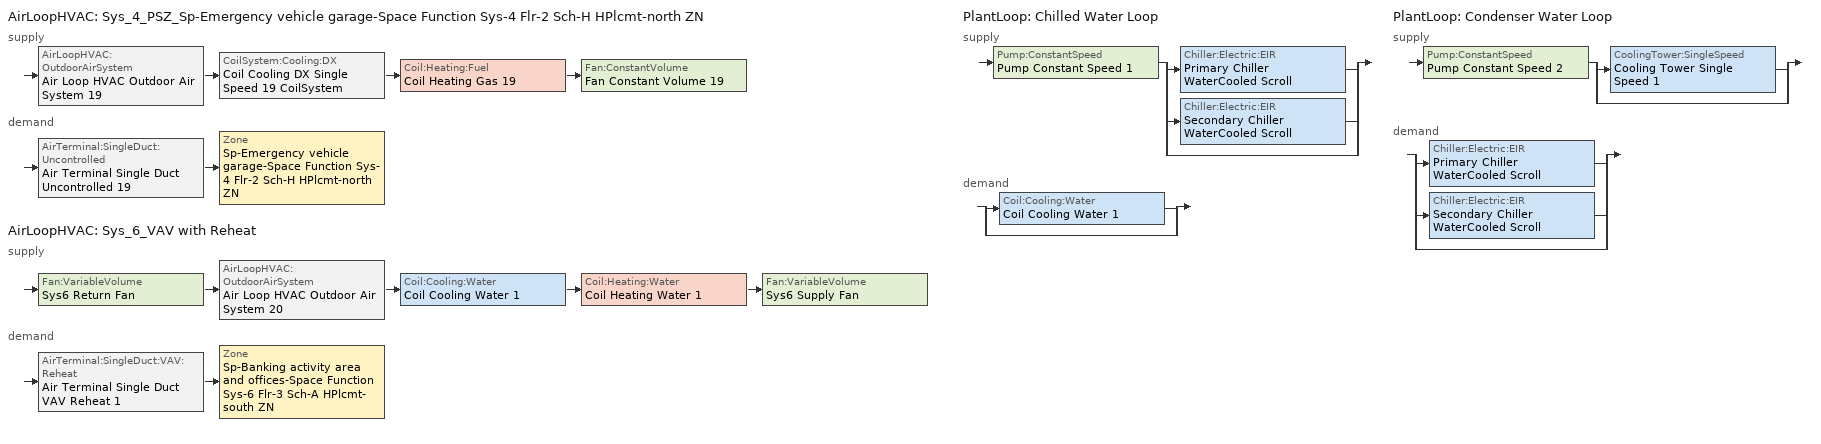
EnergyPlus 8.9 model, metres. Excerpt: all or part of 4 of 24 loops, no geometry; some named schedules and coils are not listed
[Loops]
AirLoopHVAC 'Sys_4_PSZ_Sp-Emergency vehicle garage-Space Function Sys-4 Flr-2 Sch-H HPlcmt-north ZN'
 supply: AirLoopHVAC:OutdoorAirSystem 'Air Loop HVAC Outdoor Air System 19' > CoilSystem:Cooling:DX 'Coil Cooling DX Single Speed 19 CoilSystem' > Coil:Heating:Fuel 'Coil Heating Gas 19' > Fan:ConstantVolume 'Fan Constant Volume 19'
 demand: AirTerminal:SingleDuct:Uncontrolled 'Air Terminal Single Duct Uncontrolled 19' > Zone 'Sp-Emergency vehicle garage-Space Function Sys-4 Flr-2 Sch-H HPlcmt-north ZN'
AirLoopHVAC 'Sys_6_VAV with Reheat'
 supply: Fan:VariableVolume 'Sys6 Return Fan' > AirLoopHVAC:OutdoorAirSystem 'Air Loop HVAC Outdoor Air System 20' > Coil:Cooling:Water 'Coil Cooling Water 1' > Coil:Heating:Water 'Coil Heating Water 1' > Fan:VariableVolume 'Sys6 Supply Fan'
 demand: AirTerminal:SingleDuct:VAV:Reheat 'Air Terminal Single Duct VAV Reheat 1' > Zone 'Sp-Banking activity area and offices-Space Function Sys-6 Flr-3 Sch-A HPlcmt-south ZN'
PlantLoop 'Chilled Water Loop'
 supply: Pump:ConstantSpeed 'Pump Constant Speed 1' > split
  | Chiller:Electric:EIR 'Primary Chiller WaterCooled Scroll'
  | Chiller:Electric:EIR 'Secondary Chiller WaterCooled Scroll'
  | bypass
 demand: split
  | Coil:Cooling:Water 'Coil Cooling Water 1'
  | bypass
PlantLoop 'Condenser Water Loop'
 supply: Pump:ConstantSpeed 'Pump Constant Speed 2' > split
  | CoolingTower:SingleSpeed 'Cooling Tower Single Speed 1'
  | bypass
 demand: split
  | Chiller:Electric:EIR 'Primary Chiller WaterCooled Scroll'
  | Chiller:Electric:EIR 'Secondary Chiller WaterCooled Scroll'
  | bypass
[ZoneControl:Thermostat] Control Object Type 1=ThermostatSetpoint:DualSetpoint
Name | Zone or ZoneList | Control Type Schedule | Control Name 1
Sp-Banking activity area and offices-Space Function Sys-6 Flr-3 Sch-A HPlcmt-south ZN Thermostat | Sp-Banking activity area and offices-Space Function Sys-6 Flr-3 Sch-A HPlcmt-south ZN | Sp-Banking activity area and offices-Space Function Sys-6 Flr-3 Sch-A HPlcmt-south ZN Thermostat Schedule | Space Function Banking activity area and offices Thermostat 2
Sp-Emergency vehicle garage-Space Function Sys-4 Flr-2 Sch-H HPlcmt-north ZN Thermostat | Sp-Emergency vehicle garage-Space Function Sys-4 Flr-2 Sch-H HPlcmt-north ZN | Sp-Emergency vehicle garage-Space Function Sys-4 Flr-2 Sch-H HPlcmt-north ZN Thermostat Schedule | Space Function Emergency vehicle garage Thermostat 2
[ThermostatSetpoint:DualSetpoint]
Name | Heating Setpoint Temperature Schedule | Cooling Setpoint Temperature Schedule
Space Function Banking activity area and offices Thermostat 2 | NECB-A-Thermostat Setpoint-Heating | NECB-A-Thermostat Setpoint-Cooling
Space Function Emergency vehicle garage Thermostat 2 | NECB-H-Thermostat Setpoint-Heating | NECB-H-Thermostat Setpoint-Cooling
[AirTerminal:SingleDuct:Uncontrolled]
Air Terminal Single Duct Uncontrolled 19: Availability Schedule=Always On Discrete; Maximum Air Flow Rate {m3/s}=AutoSize
[Zone equipment]
Sp-Banking activity area and offices-Space Function Sys-6 Flr-3 Sch-A HPlcmt-south ZN: Air Terminal Single Duct VAV Reheat 1, Zone HVAC Baseboard Convective Water 20
Sp-Emergency vehicle garage-Space Function Sys-4 Flr-2 Sch-H HPlcmt-north ZN: Air Terminal Single Duct Uncontrolled 19, Zone HVAC Baseboard Convective Water 19
[Sizing:Zone] Zone Cooling Design Supply Air Temperature Input Method=SupplyAirTemperature; Zone Cooling Design Supply Air Temperature {C}=13; Zone Cooling Design Supply Air Temperature Difference {deltaC}=11.11; Zone Heating Design Supply Air Temperature Input Method=SupplyAirTemperature; Zone Heating Design Supply Air Temperature {C}=43; Zone Heating Design Supply Air Temperature Difference {deltaC}=11.11; Zone Cooling Design Supply Air Humidity Ratio {kgWater/kgDryAir}=0.0085; Zone Heating Design Supply Air Humidity Ratio {kgWater/kgDryAir}=0.008; Zone Heating Sizing Factor=1.3; Zone Cooling Sizing Factor=1.1; Cooling Design Air Flow Method=DesignDay; Cooling Design Air Flow Rate {m3/s}=0; Cooling Minimum Air Flow per Zone Floor Area {m3/s-m2}=0.000762; Cooling Minimum Air Flow {m3/s}=0; Cooling Minimum Air Flow Fraction=0; Heating Design Air Flow Method=DesignDay; Heating Design Air Flow Rate {m3/s}=0; Heating Maximum Air Flow per Zone Floor Area {m3/s-m2}=0.002032; Heating Maximum Air Flow {m3/s}=0.141576; Heating Maximum Air Flow Fraction=0.3; Account for Dedicated Outdoor Air System=No
Name | Design Specification Outdoor Air Object | Design Specification Zone Air Distribution Object
Sp-Banking activity area and offices-Space Function Sys-6 Flr-3 Sch-A HPlcmt-south ZN | Space Function Banking activity area and offices Ventilation | Sp-Banking activity area and offices-Space Function Sys-6 Flr-3 Sch-A HPlcmt-south ZN Design Spec Zone Air Dist
Sp-Emergency vehicle garage-Space Function Sys-4 Flr-2 Sch-H HPlcmt-north ZN | Space Function Emergency vehicle garage Ventilation | Sp-Emergency vehicle garage-Space Function Sys-4 Flr-2 Sch-H HPlcmt-north ZN Design Spec Zone Air Dist
[DesignSpecification:ZoneAirDistribution] Zone Air Distribution Effectiveness in Cooling Mode=1; Zone Air Distribution Effectiveness in Heating Mode=1
Sp-Banking activity area and offices-Space Function Sys-6 Flr-3 Sch-A HPlcmt-south ZN Design Spec Zone Air Dist; Sp-Emergency vehicle garage-Space Function Sys-4 Flr-2 Sch-H HPlcmt-north ZN Design Spec Zone Air Dist
[Controller:MechanicalVentilation] Availability Schedule=Always On Discrete; Demand Controlled Ventilation=No; System Outdoor Air Method=ZoneSum
Name | Zone Name 1 | Design Specification Outdoor Air Object Name 1 | Design Specification Zone Air Distribution Object Name 1
Controller Mechanical Ventilation 20 | Sp-Banking activity area and offices-Space Function Sys-6 Flr-3 Sch-A HPlcmt-south ZN | Space Function Banking activity area and offices Ventilation | Sp-Banking activity area and offices-Space Function Sys-6 Flr-3 Sch-A HPlcmt-south ZN Design Spec Zone Air Dist
Controller Mechanical Ventilation 19 | Sp-Emergency vehicle garage-Space Function Sys-4 Flr-2 Sch-H HPlcmt-north ZN | Space Function Emergency vehicle garage Ventilation | Sp-Emergency vehicle garage-Space Function Sys-4 Flr-2 Sch-H HPlcmt-north ZN Design Spec Zone Air Dist
[DesignSpecification:OutdoorAir] Outdoor Air Method=Sum; Outdoor Air Flow per Person {m3/s-person}=0; Outdoor Air Flow per Zone {m3/s}=0; Outdoor Air Flow Air Changes per Hour {1/hr}=0
Name | Outdoor Air Flow per Zone Floor Area {m3/s-m2}
Space Function Banking activity area and offices Ventilation | 0.00087884
Space Function Emergency vehicle garage Ventilation | 0.00381
[AirTerminal:SingleDuct:VAV:Reheat]
Air Terminal Single Duct VAV Reheat 1: Availability Schedule=Always On Discrete; Maximum Air Flow Rate {m3/s}=Autosize; Zone Minimum Air Flow Input Method=Constant; Constant Minimum Air Flow Fraction=0.3; Fixed Minimum Air Flow Rate {m3/s}=3.75; Reheat Coil=Coil Heating Water 2; Maximum Hot Water or Steam Flow Rate {m3/s}=Autosize; Minimum Hot Water or Steam Flow Rate {m3/s}=0; Convergence Tolerance=0.001; Damper Heating Action=Normal; Maximum Flow per Zone Floor Area During Reheat {m3/s-m2}=Autocalculate; Maximum Flow Fraction During Reheat=Autocalculate; Maximum Reheat Air Temperature {C}=43
[Coil:Heating:Water]
Coil Heating Water 1: Availability Schedule=Always On Discrete; U-Factor Times Area Value {W/K}=Autosize; Maximum Water Flow Rate {m3/s}=Autosize; Performance Input Method=UFactorTimesAreaAndDesignWaterFlowRate; Rated Capacity {W}=Autosize; Rated Inlet Water Temperature {C}=82.2; Rated Inlet Air Temperature {C}=16.6; Rated Outlet Water Temperature {C}=71.1; Rated Outlet Air Temperature {C}=32.2; Rated Ratio for Air and Water Convection=0.5
[AirLoopHVAC] Design Supply Air Flow Rate {m3/s}=AutoSize
Sys_4_PSZ_Sp-Emergency vehicle garage-Space Function Sys-4 Flr-2 Sch-H HPlcmt-north ZN; Sys_6_VAV with Reheat
[Sizing:System] Type of Load to Size On=Sensible; Design Outdoor Air Flow Rate {m3/s}=Autosize; Preheat Design Temperature {C}=7; Preheat Design Humidity Ratio {kgWater/kgDryAir}=0.008; Precool Design Humidity Ratio {kgWater/kgDryAir}=0.008; Central Cooling Design Supply Air Temperature {C}=13; Type of Zone Sum to Use=NonCoincident; 100% Outdoor Air in Cooling=No; 100% Outdoor Air in Heating=No; Central Cooling Design Supply Air Humidity Ratio {kgWater/kgDryAir}=0.0085; Central Heating Design Supply Air Humidity Ratio {kgWater/kgDryAir}=0.008; Cooling Supply Air Flow Rate Method=DesignDay; Cooling Supply Air Flow Rate {m3/s}=0; Cooling Supply Air Flow Rate Per Floor Area {m3/s-m2}=0.00996765; Cooling Fraction of Autosized Cooling Supply Air Flow Rate=1; Cooling Supply Air Flow Rate Per Unit Cooling Capacity {m3/s-W}=3.94755e-05; Heating Supply Air Flow Rate Method=DesignDay; Heating Supply Air Flow Rate {m3/s}=0; Heating Supply Air Flow Rate Per Floor Area {m3/s-m2}=0.00996765; Heating Fraction of Autosized Heating Supply Air Flow Rate=1; Heating Fraction of Autosized Cooling Supply Air Flow Rate=1; Heating Supply Air Flow Rate Per Unit Heating Capacity {m3/s-W}=3.15882e-05; System Outdoor Air Method=ZoneSum; Zone Maximum Outdoor Air Fraction=1; Cooling Design Capacity Method=CoolingDesignCapacity; Cooling Design Capacity {W}=Autosize; Cooling Design Capacity Per Floor Area {W/m2}=234.7; Fraction of Autosized Cooling Design Capacity=1; Heating Design Capacity Method=HeatingDesignCapacity; Heating Design Capacity {W}=Autosize; Heating Design Capacity Per Floor Area {W/m2}=157; Fraction of Autosized Heating Design Capacity=1; Central Cooling Capacity Control Method=OnOff
Name | Central Heating Maximum System Air Flow Ratio | Precool Design Temperature {C} | Central Heating Design Supply Air Temperature {C}
Sys_4_PSZ_Sp-Emergency vehicle garage-Space Function Sys-4 Flr-2 Sch-H HPlcmt-north ZN | 1 | 13 | 43
Sys_6_VAV with Reheat | 0.3 | 12.8 | 13.1
[Controller:OutdoorAir] Minimum Outdoor Air Flow Rate {m3/s}=Autosize; Maximum Outdoor Air Flow Rate {m3/s}=Autosize; Economizer Control Type=NoEconomizer; Economizer Control Action Type=ModulateFlow; Economizer Maximum Limit Dry-Bulb Temperature {C}=28; Economizer Maximum Limit Enthalpy {J/kg}=64000; Economizer Minimum Limit Dry-Bulb Temperature {C}=-100; Lockout Type=NoLockout; Minimum Limit Type=FixedMinimum; High Humidity Control=No; Control High Indoor Humidity Based on Outdoor Humidity Ratio=Yes; Heat Recovery Bypass Control Type=BypassWhenWithinEconomizerLimits
Name | Mechanical Ventilation Controller
Controller Outdoor Air 19 | Controller Mechanical Ventilation 19
Controller Outdoor Air 20 | Controller Mechanical Ventilation 20
[SetpointManager:MixedAir] Control Variable=Temperature
Node 276 OS Default SPM; Node 275 OS Default SPM; Node 274 OS Default SPM; Node 320 OS Default SPM; Node 319 OS Default SPM; Node 318 OS Default SPM; Node 317 OS Default SPM
[CoilSystem:Cooling:DX]
Coil Cooling DX Single Speed 19 CoilSystem: Availability Schedule=Always On Discrete; Cooling Coil=Coil Cooling DX Single Speed 19
[Coil:Cooling:DX:SingleSpeed]
Coil Cooling DX Single Speed 19: Availability Schedule=Always On Discrete; Gross Rated Total Cooling Capacity {W}=Autosize; Gross Rated Sensible Heat Ratio=Autosize; Gross Rated Cooling COP {W/W}=3; Rated Air Flow Rate {m3/s}=Autosize; Rated Evaporator Fan Power Per Volume Flow Rate {W/(m3/s)}=773.3; Total Cooling Capacity Function of Temperature Curve=Curve Biquadratic 37; Total Cooling Capacity Function of Flow Fraction Curve=Curve Quadratic 55; Energy Input Ratio Function of Temperature Curve=Curve Biquadratic 38; Energy Input Ratio Function of Flow Fraction Curve=Curve Quadratic 56; Part Load Fraction Correlation Curve=Curve Cubic 1; Condenser Type=AirCooled; Evaporative Condenser Effectiveness=0; Evaporative Condenser Air Flow Rate {m3/s}=Autosize; Evaporative Condenser Pump Rated Power Consumption {W}=Autosize; Crankcase Heater Capacity {W}=0; Maximum Outdoor Dry-Bulb Temperature for Crankcase Heater Operation {C}=0; Basin Heater Capacity {W/K}=0; Basin Heater Setpoint Temperature {C}=10
[Coil:Heating:Fuel]
Coil Heating Gas 19: Availability Schedule=Always On Discrete; Fuel Type=NaturalGas; Burner Efficiency=0.8; Nominal Capacity {W}=AutoSize; Parasitic Electric Load {W}=0; Parasitic Fuel Load {W}=0
[Fan:ConstantVolume]
Fan Constant Volume 19: Availability Schedule=Always On Discrete; Fan Total Efficiency=0.7; Pressure Rise {Pa}=250; Maximum Flow Rate {m3/s}=AutoSize; Motor Efficiency=0.9; Motor In Airstream Fraction=1
[SetpointManager:SingleZone:Reheat]
Setpoint Manager Single Zone Reheat 19: Control Variable=Temperature; Minimum Supply Air Temperature {C}=13; Maximum Supply Air Temperature {C}=43; Control Zone=Sp-Emergency vehicle garage-Space Function Sys-4 Flr-2 Sch-H HPlcmt-north ZN
[Controller:WaterCoil] Control Variable=Temperature; Actuator Variable=Flow; Controller Convergence Tolerance {deltaC}=Autosize; Maximum Actuated Flow {m3/s}=Autosize; Minimum Actuated Flow {m3/s}=0
Name | Action
Controller Water Coil 2 | Reverse
Controller Water Coil 1 | Normal
[Fan:VariableVolume] Availability Schedule=Always On Discrete; Fan Total Efficiency=0.6045; Pressure Rise {Pa}=1017.592; Maximum Flow Rate {m3/s}=AutoSize; Fan Power Minimum Flow Rate Input Method=FixedFlowRate; Fan Power Minimum Flow Fraction=0; Fan Power Minimum Air Flow Rate {m3/s}=0; Motor Efficiency=0.93; Motor In Airstream Fraction=1; Fan Power Coefficient 1=0.0407599; Fan Power Coefficient 2=0.088045; Fan Power Coefficient 3=-0.0729261; Fan Power Coefficient 4=0.94374; Fan Power Coefficient 5=0
Sys6 Return Fan; Sys6 Supply Fan
[Coil:Cooling:Water]
Coil Cooling Water 1: Availability Schedule=Always On Discrete; Design Water Flow Rate {m3/s}=Autosize; Design Air Flow Rate {m3/s}=Autosize; Design Inlet Water Temperature {C}=Autosize; Design Inlet Air Temperature {C}=Autosize; Design Outlet Air Temperature {C}=Autosize; Design Inlet Air Humidity Ratio {kgWater/kgDryAir}=Autosize; Design Outlet Air Humidity Ratio {kgWater/kgDryAir}=Autosize; Type of Analysis=SimpleAnalysis; Heat Exchanger Configuration=CrossFlow
[SetpointManager:Scheduled] Control Variable=Temperature
Name | Schedule
Setpoint Manager Scheduled 3 | Supply Air Temp
Setpoint Manager Scheduled 1 | CHW Temp
Setpoint Manager Scheduled 2 | CW Temp
[PlantLoop] Fluid Type=Water; Maximum Loop Temperature {C}=100; Minimum Loop Temperature {C}=0; Maximum Loop Flow Rate {m3/s}=Autosize; Minimum Loop Flow Rate {m3/s}=0; Plant Loop Volume {m3}=Autocalculate; Load Distribution Scheme=Optimal; Plant Loop Demand Calculation Scheme=SingleSetpoint
Name | Plant Equipment Operation Scheme
Chilled Water Loop | Chilled Water Loop Operation Schemes
Condenser Water Loop | Condenser Water Loop Operation Schemes
[Sizing:Plant] Loop Design Temperature Difference {deltaC}=6; Sizing Option=NonCoincident; Zone Timesteps in Averaging Window=1; Coincident Sizing Factor Mode=None
Name | Loop Type | Design Loop Exit Temperature {C}
Chilled Water Loop | Cooling | 7
Condenser Water Loop | Condenser | 29
[Pump:ConstantSpeed] Design Flow Rate {m3/s}=Autosize; Design Pump Head {Pa}=179352; Design Power Consumption {W}=Autosize; Motor Efficiency=0.9; Fraction of Motor Inefficiencies to Fluid Stream=0; Pump Control Type=Intermittent; Design Power Sizing Method=PowerPerFlowPerPressure; Design Electric Power per Unit Flow Rate {W/(m3/s)}=348701.1; Design Shaft Power per Unit Flow Rate per Unit Head=1.28205
Pump Constant Speed 1; Pump Constant Speed 2
[Chiller:Electric:EIR] Reference Capacity {W}=Autosize; Reference COP {W/W}=5.5; Reference Leaving Chilled Water Temperature {C}=6.67; Reference Entering Condenser Fluid Temperature {C}=29.4; Reference Chilled Water Flow Rate {m3/s}=Autosize; Reference Condenser Fluid Flow Rate {m3/s}=Autosize; Minimum Part Load Ratio=0.1; Maximum Part Load Ratio=1; Optimum Part Load Ratio=1; Minimum Unloading Ratio=0.2; Condenser Type=WaterCooled; Condenser Fan Power Ratio {W/W}=0; Fraction of Compressor Electric Consumption Rejected by Condenser=1; Leaving Chilled Water Lower Temperature Limit {C}=2; Chiller Flow Mode=NotModulated; Sizing Factor=1
Name | Cooling Capacity Function of Temperature Curve | Electric Input to Cooling Output Ratio Function of Temperature Curve | Electric Input to Cooling Output Ratio Function of Part Load Ratio Curve
Primary Chiller WaterCooled Scroll | Curve Biquadratic 39 | Curve Biquadratic 40 | Curve Quadratic 57
Secondary Chiller WaterCooled Scroll | Curve Biquadratic 41 | Curve Biquadratic 42 | Curve Quadratic 58
[PlantEquipmentOperationSchemes] Control Scheme Object Type 1=PlantEquipmentOperation:CoolingLoad; Control Scheme Schedule Name 1=Always On Discrete
Name | Control Scheme Name 1
Chilled Water Loop Operation Schemes | Chilled Water Loop Cooling Operation Scheme
Condenser Water Loop Operation Schemes | Condenser Water Loop Cooling Operation Scheme
[PlantEquipmentOperation:CoolingLoad] Load Range Lower Limit 1 {W}=0; Load Range Upper Limit 1 {W}=1000000000
Name | Range Equipment List Name 1
Chilled Water Loop Cooling Operation Scheme | Chilled Water Loop Cooling Equipment List
Condenser Water Loop Cooling Operation Scheme | Condenser Water Loop Cooling Equipment List
[PlantEquipmentList]
Chilled Water Loop Cooling Equipment List: Chiller:Electric:EIR, Primary Chiller WaterCooled Scroll, Chiller:Electric:EIR, Secondary Chiller WaterCooled Scroll
Condenser Water Loop Cooling Equipment List: CoolingTower:SingleSpeed, Cooling Tower Single Speed 1
[CoolingTower:SingleSpeed]
Cooling Tower Single Speed 1: Design Water Flow Rate {m3/s}=Autosize; Design Air Flow Rate {m3/s}=Autosize; Design Fan Power {W}=Autosize; Design U-Factor Times Area Value {W/K}=Autosize; Free Convection Air Flow Rate {m3/s}=Autosize; Free Convection Air Flow Rate Sizing Factor=0.1; Free Convection U-Factor Times Area Value {W/K}=Autosize; Free Convection U-Factor Times Area Value Sizing Factor=0.1; Performance Input Method=UFactorTimesAreaAndDesignWaterFlowRate; Heat Rejection Capacity and Nominal Capacity Sizing Ratio=1.25; Free Convection Capacity {W}=0; Free Convection Nominal Capacity Sizing Factor=0.1; Design Inlet Air Dry-Bulb Temperature {C}=24; Design Inlet Air Wet-Bulb Temperature {C}=24; Design Approach Temperature {deltaC}=5; Design Range Temperature {deltaC}=5; Basin Heater Capacity {W/K}=0; Basin Heater Setpoint Temperature {C}=2; Evaporation Loss Mode=LossFactor; Evaporation Loss Factor {percent/K}=0.2; Drift Loss Percent {percent}=0.008; Blowdown Calculation Mode=ConcentrationRatio; Blowdown Concentration Ratio=3; Capacity Control=FanCycling; Number of Cells=1; Cell Control=MinimalCell; Cell Minimum  Water Flow Rate Fraction=0.33; Cell Maximum Water Flow Rate Fraction=2.5; Sizing Factor=1
[Schedule:Compact]
Sp-Banking activity area and offices-Space Function Sys-6 Flr-3 Sch-A HPlcmt-south ZN Thermostat Schedule; Sp-Emergency vehicle garage-Space Function Sys-4 Flr-2 Sch-H HPlcmt-north ZN Thermostat Schedule: Through: 12/31, For: AllDays, Until: 24:00, 4
[Schedule:Day:Interval]
NECB-A-Thermostat Setpoint-Heating Sun|Hol Day: No, 24:00, 18
satCHW Temp 1; Schedule Day 3; sunCHW Temp 1; wkdCHW Temp 1: No, 01:00, 7, 02:00, 7, 03:00, 7, 04:00, 7, 05:00, 7, 06:00, 7, 07:00, 7, 08:00, 7, 09:00, 7, 10:00, 7, 11:00, 7, 12:00, 7, 13:00, 7, 14:00, 7, 15:00, 7, 16:00, 7, 17:00, 7, 18:00, 7, 19:00, 7, 20:00, 7, 21:00, 7, 22:00, 7, 23:00, 7, 24:00, 7
satCW Temp 1; Schedule Day 4; sunCW Temp 1; wkdCW Temp 1: No, 01:00, 29, 02:00, 29, 03:00, 29, 04:00, 29, 05:00, 29, 06:00, 29, 07:00, 29, 08:00, 29, 09:00, 29, 10:00, 29, 11:00, 29, 12:00, 29, 13:00, 29, 14:00, 29, 15:00, 29, 16:00, 29, 17:00, 29, 18:00, 29, 19:00, 29, 20:00, 29, 21:00, 29, 22:00, 29, 23:00, 29, 24:00, 29
Supply Air Temp Default: No, 24:00, 13
[Schedule:Week:Daily]
NECB-H-Thermostat Setpoint-Heating Week Rule - Jan1-Dec31: NECB-H-Thermostat Setpoint-Heating Sun|Hol Day, NECB-H-Thermostat Setpoint-Heating Default|Wkdy Day, NECB-H-Thermostat Setpoint-Heating Default|Wkdy Day, NECB-H-Thermostat Setpoint-Heating Default|Wkdy Day, NECB-H-Thermostat Setpoint-Heating Default|Wkdy Day, NECB-H-Thermostat Setpoint-Heating Default|Wkdy Day, NECB-H-Thermostat Setpoint-Heating Sat Day, NECB-H-Thermostat Setpoint-Heating Default, NECB-H-Thermostat Setpoint-Heating Default, NECB-H-Thermostat Setpoint-Heating Default, NECB-H-Thermostat Setpoint-Heating Default, NECB-H-Thermostat Setpoint-Heating Default
NECB-H-Thermostat Setpoint-Cooling Week Rule - Jan1-Dec31: NECB-H-Thermostat Setpoint-Cooling Sun|Hol Day, NECB-H-Thermostat Setpoint-Cooling Default|Wkdy Day, NECB-H-Thermostat Setpoint-Cooling Default|Wkdy Day, NECB-H-Thermostat Setpoint-Cooling Default|Wkdy Day, NECB-H-Thermostat Setpoint-Cooling Default|Wkdy Day, NECB-H-Thermostat Setpoint-Cooling Default|Wkdy Day, NECB-H-Thermostat Setpoint-Cooling Sat Day, NECB-H-Thermostat Setpoint-Cooling Default, NECB-H-Thermostat Setpoint-Cooling Default, NECB-H-Thermostat Setpoint-Cooling Default, NECB-H-Thermostat Setpoint-Cooling Default, NECB-H-Thermostat Setpoint-Cooling Default
NECB-A-Thermostat Setpoint-Heating Week Rule - Jan1-Dec31: NECB-A-Thermostat Setpoint-Heating Sun|Hol Day, NECB-A-Thermostat Setpoint-Heating Default|Wkdy Day, NECB-A-Thermostat Setpoint-Heating Default|Wkdy Day, NECB-A-Thermostat Setpoint-Heating Default|Wkdy Day, NECB-A-Thermostat Setpoint-Heating Default|Wkdy Day, NECB-A-Thermostat Setpoint-Heating Default|Wkdy Day, NECB-A-Thermostat Setpoint-Heating Sat Day, NECB-A-Thermostat Setpoint-Heating Default, NECB-A-Thermostat Setpoint-Heating Default, NECB-A-Thermostat Setpoint-Heating Default, NECB-A-Thermostat Setpoint-Heating Default, NECB-A-Thermostat Setpoint-Heating Default
NECB-A-Thermostat Setpoint-Cooling Week Rule - Jan1-Dec31: NECB-A-Thermostat Setpoint-Cooling Sun|Hol Day, NECB-A-Thermostat Setpoint-Cooling Default|Wkdy Day, NECB-A-Thermostat Setpoint-Cooling Default|Wkdy Day, NECB-A-Thermostat Setpoint-Cooling Default|Wkdy Day, NECB-A-Thermostat Setpoint-Cooling Default|Wkdy Day, NECB-A-Thermostat Setpoint-Cooling Default|Wkdy Day, NECB-A-Thermostat Setpoint-Cooling Sat Day, NECB-A-Thermostat Setpoint-Cooling Default, NECB-A-Thermostat Setpoint-Cooling Default, NECB-A-Thermostat Setpoint-Cooling Default, NECB-A-Thermostat Setpoint-Cooling Default, NECB-A-Thermostat Setpoint-Cooling Default
CHW Temp Week Rule - Jan1-Dec31: sunCHW Temp 1, wkdCHW Temp 1, wkdCHW Temp 1, wkdCHW Temp 1, wkdCHW Temp 1, wkdCHW Temp 1, satCHW Temp 1, Schedule Day 3, Schedule Day 3, Schedule Day 3, Schedule Day 3, Schedule Day 3
CW Temp Week Rule - Jan1-Dec31: sunCW Temp 1, wkdCW Temp 1, wkdCW Temp 1, wkdCW Temp 1, wkdCW Temp 1, wkdCW Temp 1, satCW Temp 1, Schedule Day 4, Schedule Day 4, Schedule Day 4, Schedule Day 4, Schedule Day 4
Supply Air Temp Week Rule - Jan1-Dec31: Supply Air Temp Default, Supply Air Temp Default, Supply Air Temp Default, Supply Air Temp Default, Supply Air Temp Default, Supply Air Temp Default, Supply Air Temp Default, Supply Air Temp Default, Supply Air Temp Default, Supply Air Temp Default, Supply Air Temp Default, Supply Air Temp Default
[Schedule:Year]
NECB-H-Thermostat Setpoint-Heating: NECB-H-Thermostat Setpoint-Heating Week Rule - Jan1-Dec31, 1, 1, 12, 31
NECB-H-Thermostat Setpoint-Cooling: NECB-H-Thermostat Setpoint-Cooling Week Rule - Jan1-Dec31, 1, 1, 12, 31
NECB-A-Thermostat Setpoint-Heating: NECB-A-Thermostat Setpoint-Heating Week Rule - Jan1-Dec31, 1, 1, 12, 31
NECB-A-Thermostat Setpoint-Cooling: NECB-A-Thermostat Setpoint-Cooling Week Rule - Jan1-Dec31, 1, 1, 12, 31
CHW Temp: CHW Temp Week Rule - Jan1-Dec31, 1, 1, 12, 31
CW Temp: CW Temp Week Rule - Jan1-Dec31, 1, 1, 12, 31
Supply Air Temp: Supply Air Temp Week Rule - Jan1-Dec31, 1, 1, 12, 31
[Schedule:Constant]
Always On Discrete: Hourly Value=1
[Curve:Biquadratic] Minimum Value of y {BasedOnField A3}=24
Name | Coefficient1 Constant | Coefficient2 x | Coefficient3 x**2 | Coefficient4 y | Coefficient5 y**2 | Coefficient6 x*y | Minimum Value of x {BasedOnField A2} | Maximum Value of x {BasedOnField A2} | Maximum Value of y {BasedOnField A3}
Curve Biquadratic 37 | 0.867905 | 0.0142459 | 0.000554364 | -0.00755748 | 3.3048e-05 | -0.000191808 | 13 | 24 | 46
Curve Biquadratic 38 | 0.116936 | 0.0284933 | -0.000411156 | 0.0214108 | 0.000161028 | -0.000679104 | 13 | 24 | 46
Curve Biquadratic 39; Curve Biquadratic 41 | 1.02152 | 0.0370359 | 0.000233248 | -0.00389405 | -6.52536e-05 | -0.000268045 | 5 | 10 | 35
Curve Biquadratic 40; Curve Biquadratic 42 | 0.701769 | -0.00452016 | 0.00053311 | -0.00549821 | 0.000544579 | -0.000729032 | 5 | 10 | 35
[Curve:Quadratic] Minimum Value of x {BasedOnField A2}=0; Maximum Value of x {BasedOnField A2}=1
Name | Coefficient1 Constant | Coefficient2 x | Coefficient3 x**2
Curve Quadratic 55; Curve Quadratic 56 | 1 | 0 | 0
Curve Quadratic 57; Curve Quadratic 58 | 0.0636912 | 0.584888 | 0.352803
[Curve:Cubic]
Curve Cubic 1: Coefficient1 Constant=0.0277; Coefficient2 x=4.9151; Coefficient3 x**2=-8.184; Coefficient4 x**3=4.2702; Minimum Value of x {BasedOnField A2}=0.7; Maximum Value of x {BasedOnField A2}=1
